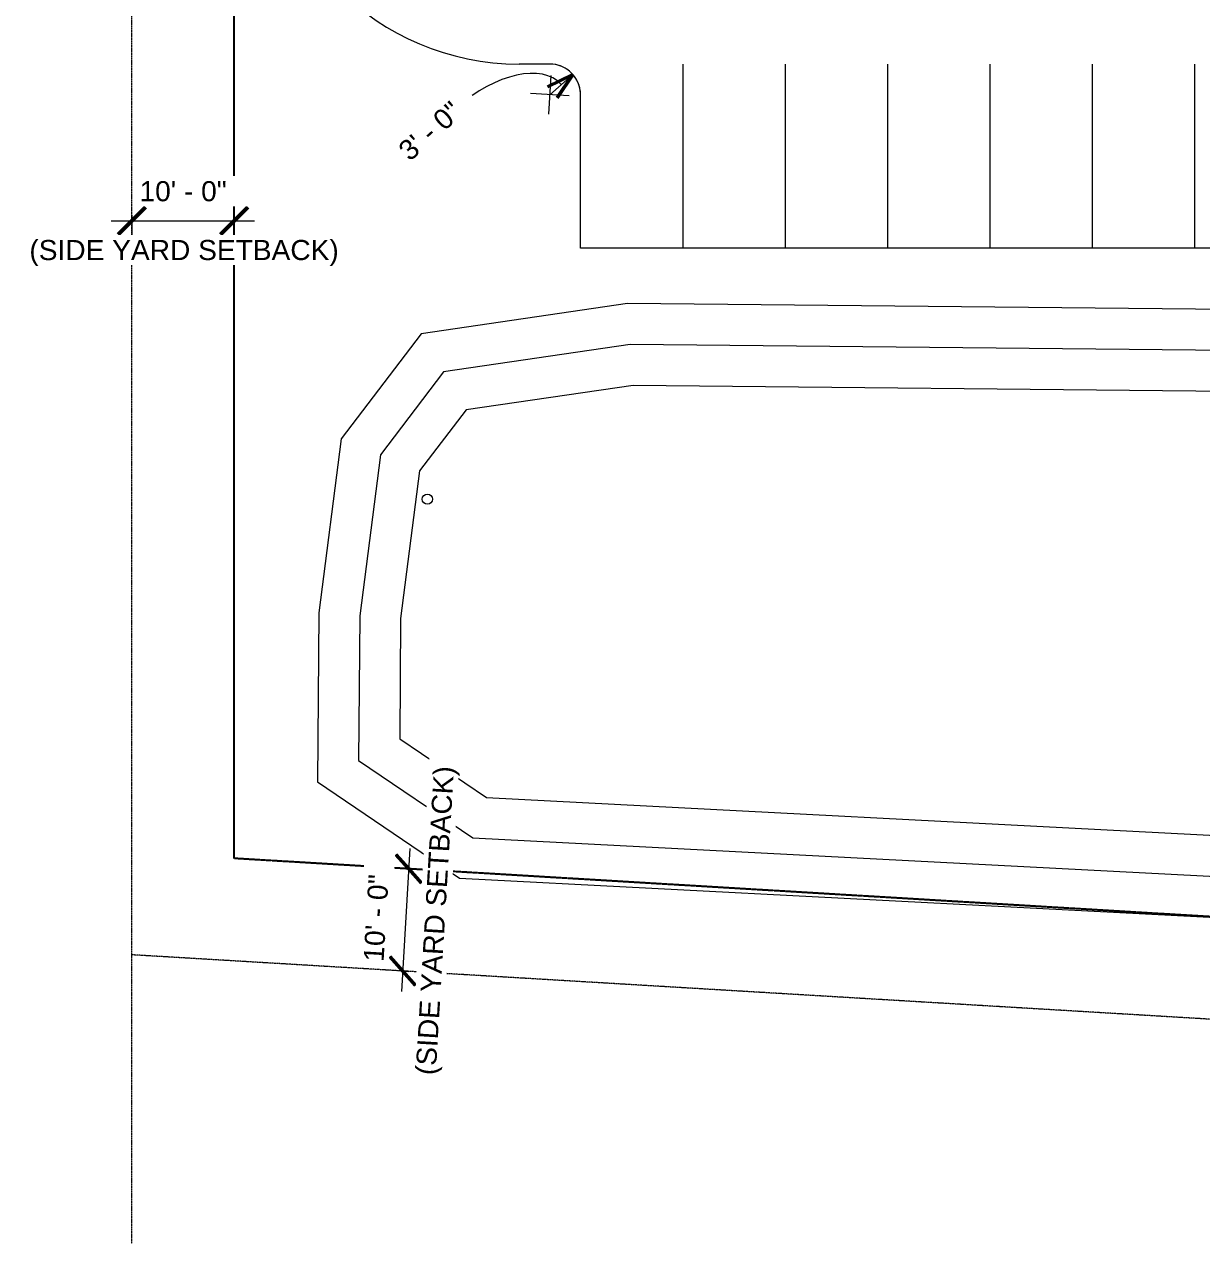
# Model space of a CAD drawing. Header units: inches. Extents: x 19712 to 27543, y -26063 to -18659.
# Drawn here: x 23226 to 24607, y -26063 to -24634 of the extents above; entities that cross this region are included whole.
import ezdxf

# ---------------------------------------------------------------- set-up
doc = ezdxf.new("R2010")
doc.units = ezdxf.units.IN
doc.header["$MEASUREMENT"] = 0
doc.linetypes.add('Center 1_4_', pattern=[0.53125, 0.25, -0.09375, 0.09375, -0.09375])
doc.linetypes.add('Hidden', pattern=[0.28125, 0.1875, -0.09375])
for name, color, linetype, lineweight in [('A-ANNO-DIMS', 211, 'Continuous', 9), ('A-ANNO-DIMS-256', 211, 'Continuous', 9), ('A-PROP-SBCK', 71, 'Hidden', 25), ('BMP', 80, 'Continuous', 9), ('EOP-PR', 4, 'Continuous', 9), ('PAINT', 190, 'Continuous', 9), ('PROP', 3, 'Center 1_4_', 9)]:
    doc.layers.add(name, color=color, linetype=linetype, lineweight=lineweight)
doc.styles.add('Arial', font='arial.ttf', dxfattribs={"height": 23.60479})
doc.dimstyles.new('Arrow_-_3_32__Arial', dxfattribs={"dimscale": 12, "dimtxt": 24, "dimasz": 2.666667, "dimexe": 2, "dimexo": 0, "dimgap": 1.333333, "dimtad": 1, "dimjust": 3, "dimdec": 5, "dimrnd": 0.03125, "dimzin": 1, "dimdsep": 46, "dimlunit": 4, "dimtxsty": 'Arial', "dimblk1": 'OPEN30', "dimblk2": 'OPEN30', "dimsah": 1, "dimcen": 0.09, "dimazin": 0, "dimtfac": 1, "dimtdec": 4, "dimtix": 1, "dimtmove": 0, "dimatfit": 2, "dimfxl": 1, "dimtvp": 1, "dimtfill": 1, "dimfrac": 2, "dimtolj": 1, "dimtzin": 0, "dimarcsym": 2})
doc.dimstyles.new('Linear_-_3_32__Arial_1', dxfattribs={"dimscale": 12, "dimtxt": 24, "dimasz": 2.666667, "dimexe": 2, "dimexo": 1.333333, "dimgap": 1.333333, "dimtad": 1, "dimdec": 0, "dimzin": 1, "dimdsep": 46, "dimlunit": 4, "dimtxsty": 'Arial', "dimblk1": 'OBLIQUE', "dimblk2": 'OBLIQUE', "dimsah": 1, "dimcen": 0.09, "dimdle": 2, "dimazin": 0, "dimtfac": 1, "dimtdec": 4, "dimtix": 1, "dimtmove": 0, "dimatfit": 3, "dimfxl": 1, "dimtvp": 1, "dimtfill": 1, "dimfrac": 2, "dimtolj": 1, "dimtzin": 0, "dimarcsym": 2})

# ---------------------------------------------------------------- blocks, each defined once
blk = doc.blocks.new('DIMBLOCK40-Site Plan - Phase 1')
at = {"layer": 'A-ANNO-DIMS-256', "lineweight": 50, "transparency": 16777216}
for q in [(23839.8, -24707), (23851.2, -24719.9)]:
    blk.add_line((23869.5, -24692.3), q, dxfattribs=at)
at = {"layer": 'A-ANNO-DIMS-256', "transparency": 16777216}
for p, q in [((23843.9, -24693.5), (23841.1, -24738.7)), ((23842.5, -24716.1), (23869.5, -24692.3)), ((23865.1, -24717.5), (23819.9, -24714.7))]:
    blk.add_line(p, q, dxfattribs=at)
blk.add_arc((23842.5, -24716.1), 36, 3.2203, 79.6147, dxfattribs=at)
blk.add_ellipse((23773.9, -24776.6), major_axis=(82.1, 72.5), ratio=0.555348, start_param=0, end_param=1.570796, dxfattribs=at)
at = {"layer": 'A-ANNO-DIMS-256', "color": 0, "transparency": 16777216, "insert": (23662.7, -24777.3), "char_height": 23.6, "width": 100.578, "attachment_point": 1, "rotation": 41.4175, "line_spacing_factor": 0.938532, "style": 'Arial', "bg_fill": 3, "box_fill_scale": 1.25, "bg_fill_color": 0, "bg_fill_transparency": 0}
blk.add_mtext('3\' - 0"', dxfattribs=at)
blk = doc.blocks.new('_Open30')
at = {"color": 0, "linetype": 'ByBlock', "lineweight": -2}
for p, q in [((-1, 0.268), (0, 0)), ((0, 0), (-1, -0.268)), ((0, 0), (-1, 0))]:
    blk.add_line(p, q, dxfattribs=at)
blk = doc.blocks.new('DIMBLOCK88-Site Plan - Phase 1')
at = {"layer": 'A-ANNO-DIMS-256', "lineweight": 50, "transparency": 16777216}
for p, q in [((23677.1, -25623.9), (23662.1, -25607)), ((23677.1, -25623.9), (23692.1, -25640.8)), ((23670, -25743.7), (23654.9, -25726.7)), ((23670, -25743.7), (23685, -25760.6))]:
    blk.add_line(p, q, dxfattribs=at)
at = {"layer": 'A-ANNO-DIMS-256', "transparency": 16777216}
for p, q in [((23678.5, -25599.9), (23668.5, -25767.6)), ((23683.7, -25624.3), (23653.2, -25622.4)), ((23677.1, -25623.9), (23683.7, -25624.3)), ((23676.6, -25744.1), (23646, -25742.2)), ((23670, -25743.7), (23676.6, -25744.1))]:
    blk.add_line(p, q, dxfattribs=at)
at = {"layer": 'A-ANNO-DIMS-256', "color": 0, "transparency": 16777216, "attachment_point": 1, "rotation": 86.5803, "line_spacing_factor": 0.938532, "style": 'Arial', "bg_fill": 3, "box_fill_scale": 1.25, "bg_fill_color": 0, "bg_fill_transparency": 0}
for s, insert, char_height, width in [('(SIDE YARD SETBACK)', (23685.1, -25864.8), 23.605, 432), ('10\' - 0"', (23624, -25731.9), 23.6, 122.289)]:
    blk.add_mtext(s, dxfattribs=dict(at, insert=insert, char_height=char_height, width=width))
blk = doc.blocks.new('_Oblique')
at = {"color": 0, "linetype": 'ByBlock', "lineweight": -2}
blk.add_line((-0.5, -0.5), (0.5, 0.5), dxfattribs=at)
blk = doc.blocks.new('DIMBLOCK89-Site Plan - Phase 1')
at = {"layer": 'A-ANNO-DIMS-256', "lineweight": 50, "transparency": 16777216}
for p, q in [((23352.3, -24864), (23368.3, -24848)), ((23472.3, -24864), (23488.3, -24848)), ((23352.3, -24864), (23336.3, -24880)), ((23472.3, -24864), (23456.3, -24880))]:
    blk.add_line(p, q, dxfattribs=at)
at = {"layer": 'A-ANNO-DIMS-256', "transparency": 16777216}
for p, q in [((23352.3, -24857.4), (23352.3, -24888)), ((23352.3, -24864), (23352.3, -24857.4)), ((23472.3, -24857.4), (23472.3, -24888)), ((23472.3, -24864), (23472.3, -24857.4)), ((23328.3, -24864), (23496.3, -24864))]:
    blk.add_line(p, q, dxfattribs=at)
at = {"layer": 'A-ANNO-DIMS-256', "color": 0, "transparency": 16777216, "attachment_point": 1, "rotation": 0.0078, "line_spacing_factor": 0.938532, "style": 'Arial', "bg_fill": 3, "box_fill_scale": 1.25, "bg_fill_color": 0, "bg_fill_transparency": 0}
for s, insert, char_height, width in [('10\' - 0"', (23361.4, -24817.4), 23.6, 122.289), ('(SIDE YARD SETBACK)', (23232.3, -24886.4), 23.605, 432)]:
    blk.add_mtext(s, dxfattribs=dict(at, insert=insert, char_height=char_height, width=width))

msp = doc.modelspace()

# ---------------------------------------------------------------- linework, layer by layer
at = {"layer": 'A-PROP-SBCK'}
for p, q in [((23472.445329, -25611.648627), (23472.145187, -23416.400504)), ((26647.515225, -25801.376223), (23472.445329, -25611.648627))]:
    msp.add_line(p, q, dxfattribs=at)
at = {"layer": 'BMP'}
for p, q in [((23933.596602, -24960.93846), (23691.713412, -24996.335424)), ((26207.172099, -24983.786538), (23933.596602, -24960.93846)), ((23691.713412, -24996.335424), (23597.878423, -25119.543664)), ((23936.850146, -25008.97358), (23718.036819, -25040.994522)), ((26208.328343, -25031.800582), (23936.850146, -25008.97358)), ((23718.036819, -25040.994522), (23643.846907, -25138.408167)), ((23940.103689, -25057.0087), (23744.360227, -25085.653619)), ((26209.484587, -25079.814625), (23940.103689, -25057.0087)), ((23744.360227, -25085.653619), (23689.815392, -25157.272671)), ((23597.878423, -25119.543664), (23571.600564, -25323.778948)), ((23643.846907, -25138.408167), (23619.578044, -25327.029252)), ((23689.815392, -25157.272671), (23667.555524, -25330.279556)), ((23571.600564, -25323.778948), (23570.148647, -25522.001233)), ((23619.578044, -25327.029252), (23618.335529, -25496.663046)), ((23667.555524, -25330.279556), (23666.522411, -25471.32486)), ((23666.522411, -25471.32486), (23768.298542, -25540.249858)), ((23618.335529, -25496.663046), (23752.449867, -25587.488178)), ((23570.148647, -25522.001233), (23736.601192, -25634.726498)), ((23768.298542, -25540.249858), (25122.66909, -25610.920668)), ((23752.449867, -25587.488178), (25120.167862, -25658.855455)), ((23736.601192, -25634.726498), (25117.666633, -25706.790243))]:
    msp.add_line(p, q, dxfattribs=at)
msp.add_circle((23698.928734, -25190.302039), 6, dxfattribs=at)
at = {"layer": 'EOP-PR'}
for p, q in [((23842.515225, -24680.067479), (23806.51575, -24680.067479)), ((23878.515225, -24896.067479), (23878.515225, -24716.067479)), ((26278.515225, -24896.067479), (23878.515225, -24896.067479))]:
    msp.add_line(p, q, dxfattribs=at)
for centre, radius, start, end in [((23806.51575, -24380.067479), 300, 180.007833672, 270), ((23842.515225, -24716.067479), 36, 360, 90)]:
    msp.add_arc(centre, radius, start, end, dxfattribs=at)
at = {"layer": 'PAINT'}
for p, q in [((23998.515225, -24680.067479), (23998.515225, -24896.067479)), ((24118.515225, -24680.067479), (24118.515225, -24896.067479)), ((24238.515225, -24680.067479), (24238.515225, -24896.067479)), ((24358.515225, -24680.067479), (24358.515225, -24896.067479)), ((24478.515225, -24680.067479), (24478.515225, -24896.067479)), ((24598.515225, -24680.067479), (24598.515225, -24896.067479))]:
    msp.add_line(p, q, dxfattribs=at)
at = {"layer": 'PROP'}
for p, q in [((23352.460784, -25724.692953), (23352.161473, -23535.52488)), ((23352.507086, -26063.346645), (23352.460784, -25724.692953)), ((27284.774247, -25959.669947), (23352.460784, -25724.692953))]:
    msp.add_line(p, q, dxfattribs=at)

# ---------------------------------------------------------------- next in the draw order: dimensions: what is measured, and where the dimension line sits
at = {"layer": 'A-ANNO-DIMS'}
dim = msp.add_radius_dim(center=(23842.515225, -24716.067479), mpoint=(23869.511953, -24692.252007), dimstyle='Arrow_-_3_32__Arial', override={"dimpost": '<>'}, dxfattribs=at)
dim.commit()
dim.dimension.update_dxf_attribs({"geometry": 'DIMBLOCK40-Site Plan - Phase 1', "text_midpoint": (23837.45074, -24683.117279)})
for base, p1, p2, angle, picture, middle in [((23472.343111, -24864.020503), (23352.340018, -24841.409493), (23472.340017, -24841.393086), 0.007833673, 'DIMBLOCK89-Site Plan - Phase 1', (23412.343112, -24864.028706)), ((23669.959109, -25743.665195), (23699.704117, -25625.228568), (23692.546236, -25745.014898), 86.580333673, 'DIMBLOCK88-Site Plan - Phase 1', (23673.538049, -25683.77203))]:
    dim = msp.add_linear_dim(base=base, p1=p1, p2=p2, angle=angle, text='<>\\X(SIDE YARD SETBACK)', dimstyle='Linear_-_3_32__Arial_1', override={"dimpost": '<>', "dimfxl": 120}, dxfattribs=at)
    dim.commit()
    dim.dimension.update_dxf_attribs({"geometry": picture, "text_midpoint": middle})

doc.saveas('drawing.dxf')
